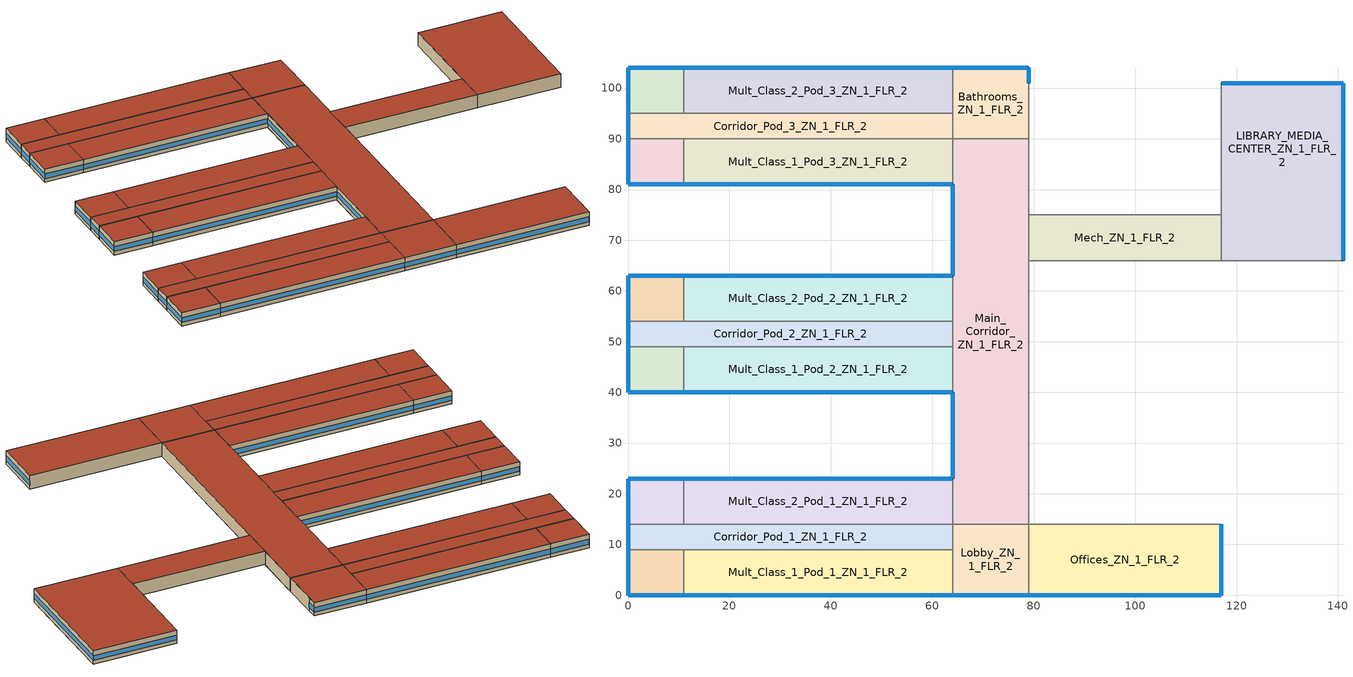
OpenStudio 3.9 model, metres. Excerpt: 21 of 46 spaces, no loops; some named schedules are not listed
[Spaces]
Bathrooms_ZN_1_FLR_2
 floor to Bathrooms_ZN_1_FLR_1: 79,104 79,90 64,90 64,104 z4
 wall outside: 79,101 79,104 64,104 z4:8
 wall to Auditorium_ZN_1_FLR_1: 79,90 79,101 z4:8
 wall to Mult_Class_2_Pod_3_ZN_1_FLR_2: 64,104 64,95 z4:8
 wall to Corridor_Pod_3_ZN_1_FLR_2: 64,95 64,90 z4:8
 wall to Main_Corridor_ZN_1_FLR_2: 64,90 79,90 z4:8
 window: 78.95,104 64.05,104 z5.1:6.51; 79,101.05 79,103.95 z5.1:6.55
 roof outside: 79,90 79,104 64,104 64,90 z8
Corner_Class_2_Pod_3_ZN_1_FLR_2
 floor to Corner_Class_2_Pod_3_ZN_1_FLR_1: 11,104 11,95 0,95 0,104 z4
 wall outside: 11,104 0,104 0,95 z4:8
 wall to Corridor_Pod_3_ZN_1_FLR_2: 0,95 11,95 z4:8
 wall to Mult_Class_2_Pod_3_ZN_1_FLR_2: 11,95 11,104 z4:8
 window: 0,103.95 0,95.05 z5.1:6.52; 10.95,104 0.05,104 z5.1:6.51
 roof outside: 11,95 11,104 0,104 0,95 z8
Corridor_Pod_1_ZN_1_FLR_2
 floor to Corridor_Pod_1_ZN_1_FLR_1: 64,14 64,9 0,9 0,14 z4
 wall outside: 0,14 0,9 z4:8
 wall to Corner_Class_1_Pod_1_ZN_1_FLR_2: 0,9 11,9 z4:8
 wall to Mult_Class_1_Pod_1_ZN_1_FLR_2: 11,9 64,9 z4:8
 wall to Corner_Class_2_Pod_1_ZN_1_FLR_2: 11,14 0,14 z4:8
 wall to Lobby_ZN_1_FLR_2: 64,9 64,14 z4:8
 wall to Mult_Class_2_Pod_1_ZN_1_FLR_2: 64,14 11,14 z4:8
 window: 0,13.95 0,9.05 z5.1:6.53
 roof outside: 64,9 64,14 0,14 0,9 z8
Corner_Class_1_Pod_3_ZN_1_FLR_2
 floor to Corner_Class_1_Pod_3_ZN_1_FLR_1: 11,90 11,81 0,81 0,90 z4
 wall outside: 0,90 0,81 11,81 z4:8
 wall to Mult_Class_1_Pod_3_ZN_1_FLR_2: 11,81 11,90 z4:8
 wall to Corridor_Pod_3_ZN_1_FLR_2: 11,90 0,90 z4:8
 window: 0.05,81 10.95,81 z5.1:6.51; 0,89.95 0,81.05 z5.1:6.52
 roof outside: 11,81 11,90 0,90 0,81 z8
Corner_Class_2_Pod_1_ZN_1_FLR_2
 floor to Corner_Class_2_Pod_1_ZN_1_FLR_1: 11,23 11,14 0,14 0,23 z4
 wall outside: 11,23 0,23 0,14 z4:8
 wall to Mult_Class_2_Pod_1_ZN_1_FLR_2: 11,14 11,23 z4:8
 window: 0,22.95 0,14.05 z5.1:6.52; 10.95,23 0.05,23 z5.1:6.51
 roof outside: 11,14 11,23 0,23 0,14 z8
Offices_ZN_1_FLR_2
 floor to Offices_ZN_1_FLR_1: 117,14 117,0 79,0 79,14 z4
 wall outside: 79,0 117,0 117,14 z4:8
 wall to Lobby_ZN_1_FLR_2: 79,14 79,0 z4:8
 wall to Gym_ZN_1_FLR_1: 117,14 79,14 z4:8
 window: 79.05,0 116.95,0 z5.1:6.5; 117,0.05 117,13.95 z5.1:6.51
 roof outside: 117,0 117,14 79,14 79,0 z8
Mult_Class_2_Pod_2_ZN_1_FLR_2
 floor to Mult_Class_2_Pod_2_ZN_1_FLR_1: 64,63 64,54 11,54 11,63 z4
 wall outside: 64,63 11,63 z4:8
 wall to Corridor_Pod_2_ZN_1_FLR_2: 11,54 64,54 z4:8
 wall to Main_Corridor_ZN_1_FLR_2: 64,54 64,63 z4:8
 wall to Corner_Class_2_Pod_2_ZN_1_FLR_2: 11,63 11,54 z4:8
 window: 63.95,63 11.05,63 z5.1:6.5
 roof outside: 64,54 64,63 11,63 11,54 z8
Mech_ZN_1_FLR_2
 floor to Mech_ZN_1_FLR_1: 117,75 117,66 79,66 79,75 z4
 wall to Gym_ZN_1_FLR_1: 79,66 117,66 z4:8
 wall to Main_Corridor_ZN_1_FLR_2: 79,75 79,66 z4:8
 wall to Auditorium_ZN_1_FLR_1: 117,75 79,75 z4:8
 wall to LIBRARY_MEDIA_CENTER_ZN_1_FLR_2: 117,66 117,75 z4:8
 roof outside: 117,66 117,75 79,75 79,66 z8
Corner_Class_1_Pod_1_ZN_1_FLR_2
 floor to Corner_Class_1_Pod_1_ZN_1_FLR_1: 11,9 11,0 0,0 0,9 z4
 wall outside: 0,9 0,0 11,0 z4:8
 wall to Mult_Class_1_Pod_1_ZN_1_FLR_2: 11,0 11,9 z4:8
 window: 0.05,0 10.95,0 z5.1:6.51; 0,8.95 0,0.05 z5.1:6.52
 roof outside: 11,0 11,9 0,9 0,0 z8
LIBRARY_MEDIA_CENTER_ZN_1_FLR_2
 floor to Kitchen_ZN_1_FLR_1: 141,75 141,66 117,66 117,75 z4
 floor to Cafeteria_ZN_1_FLR_1: 141,101 141,75 117,75 117,101 z4
 wall outside: 141,66 141,101 117,101 z4:8
 wall to Auditorium_ZN_1_FLR_1: 117,101 117,75 z4:8
 wall to Aux_Gym_ZN_1_FLR_1: 117,66 141,66 z4:8
 window: 141,66.05 141,100.95 z5.1:6.5; 140.95,101 117.05,101 z5.1:6.51
 roof outside: 141,66 141,101 117,101 117,66 z8
Corridor_Pod_3_ZN_1_FLR_2
 floor to Corridor_Pod_3_ZN_1_FLR_1: 64,95 64,90 0,90 0,95 z4
 wall outside: 0,95 0,90 z4:8
 wall to Mult_Class_2_Pod_3_ZN_1_FLR_2: 64,95 11,95 z4:8
 wall to Mult_Class_1_Pod_3_ZN_1_FLR_2: 11,90 64,90 z4:8
 window: 0,94.95 0,90.05 z5.1:6.53
 roof outside: 64,90 64,95 0,95 0,90 z8
Corner_Class_1_Pod_2_ZN_1_FLR_2
 floor to Corner_Class_1_Pod_2_ZN_1_FLR_1: 11,49 11,40 0,40 0,49 z4
 wall outside: 0,49 0,40 11,40 z4:8
 wall to Corridor_Pod_2_ZN_1_FLR_2: 11,49 0,49 z4:8
 wall to Mult_Class_1_Pod_2_ZN_1_FLR_2: 11,40 11,49 z4:8
 window: 0,48.95 0,40.05 z5.1:6.52; 0.05,40 10.95,40 z5.1:6.51
 roof outside: 11,40 11,49 0,49 0,40 z8
Corridor_Pod_2_ZN_1_FLR_2
 floor to Corridor_Pod_2_ZN_1_FLR_1: 64,54 64,49 0,49 0,54 z4
 wall outside: 0,54 0,49 z4:8
 wall to Mult_Class_1_Pod_2_ZN_1_FLR_2: 11,49 64,49 z4:8
 wall to Main_Corridor_ZN_1_FLR_2: 64,49 64,54 z4:8
 wall to Corner_Class_2_Pod_2_ZN_1_FLR_2: 11,54 0,54 z4:8
 window: 0,53.95 0,49.05 z5.1:6.53
 roof outside: 64,49 64,54 0,54 0,49 z8
Main_Corridor_ZN_1_FLR_2
 floor to Main_Corridor_ZN_1_FLR_1: 79,90 79,14 64,14 64,90 z4
 wall outside: 64,81 64,63 / 64,40 64,23 z4:8
 wall to Gym_ZN_1_FLR_1: 79,14 79,66 z4:8
 wall to Mult_Class_1_Pod_2_ZN_1_FLR_2: 64,49 64,40 z4:8
 wall to Auditorium_ZN_1_FLR_1: 79,75 79,90 z4:8
 wall to Mult_Class_2_Pod_1_ZN_1_FLR_2: 64,23 64,14 z4:8
 wall to Mult_Class_1_Pod_3_ZN_1_FLR_2: 64,90 64,81 z4:8
 wall to Lobby_ZN_1_FLR_2: 64,14 79,14 z4:8
 window: 64,39.95 64,23.05 / 64,80.95 64,63.05 z5.1:6.51
 roof outside: 79,14 79,90 64,90 64,14 z8
Mult_Class_2_Pod_1_ZN_1_FLR_2
 floor to Mult_Class_2_Pod_1_ZN_1_FLR_1: 64,23 64,14 11,14 11,23 z4
 wall outside: 64,23 11,23 z4:8
 window: 63.95,23 11.05,23 z5.1:6.5
 roof outside: 64,14 64,23 11,23 11,14 z8
Mult_Class_1_Pod_1_ZN_1_FLR_2
 floor to Mult_Class_1_Pod_1_ZN_1_FLR_1: 64,9 64,0 11,0 11,9 z4
 wall outside: 11,0 64,0 z4:8
 wall to Lobby_ZN_1_FLR_2: 64,0 64,9 z4:8
 window: 11.05,0 63.95,0 z5.1:6.5
 roof outside: 64,0 64,9 11,9 11,0 z8
Mult_Class_1_Pod_2_ZN_1_FLR_2
 floor to Mult_Class_1_Pod_2_ZN_1_FLR_1: 64,49 64,40 11,40 11,49 z4
 wall outside: 11,40 64,40 z4:8
 window: 11.05,40 63.95,40 z5.1:6.5
 roof outside: 64,40 64,49 11,49 11,40 z8
Mult_Class_1_Pod_3_ZN_1_FLR_2
 floor to Mult_Class_1_Pod_3_ZN_1_FLR_1: 64,90 64,81 11,81 11,90 z4
 wall outside: 11,81 64,81 z4:8
 window: 11.05,81 63.95,81 z5.1:6.5
 roof outside: 64,81 64,90 11,90 11,81 z8
Corner_Class_2_Pod_2_ZN_1_FLR_2
 floor to Corner_Class_2_Pod_2_ZN_1_FLR_1: 11,63 11,54 0,54 0,63 z4
 wall outside: 11,63 0,63 0,54 z4:8
 window: 0,62.95 0,54.05 z5.1:6.52; 10.95,63 0.05,63 z5.1:6.51
 roof outside: 11,54 11,63 0,63 0,54 z8
Mult_Class_2_Pod_3_ZN_1_FLR_2
 floor to Mult_Class_2_Pod_3_ZN_1_FLR_1: 64,104 64,95 11,95 11,104 z4
 wall outside: 64,104 11,104 z4:8
 window: 63.95,104 11.05,104 z5.1:6.5
 roof outside: 64,95 64,104 11,104 11,95 z8
Lobby_ZN_1_FLR_2
 floor to Lobby_ZN_1_FLR_1: 79,14 79,0 64,0 64,14 z4
 wall outside: 64,0 79,0 z4:8
 window: 64.05,0 78.95,0 z5.1:6.51
 roof outside: 79,0 79,14 64,14 64,0 z8
[Site]
New York-John F Kennedy Intl AP_NY_USA: Latitude {deg}=40.65; Longitude {deg}=-73.8; Time Zone {hr}=-5; Elevation {m}=5; Terrain=City
[Building]
-SecondarySchool-ASHRAE 169-2013-4A created: 2025-11-20 23:42:55 +0000: North Axis {deg}=0; Default Construction Set=90.1-2019 - SecSchl - ASHRAE 169-2013-4A; Standards Number of Stories=2; Standards Number of Above Ground Stories=2; Standards Building Type=SecondarySchool
[ClimateZones]
Climate Zone Institution Name 1=ASHRAE; Climate Zone Document Name 1=ANSI/ASHRAE Standard 169; Climate Zone Document Year 1=2006; Climate Zone Value 1=4A
[SizingPeriod:DesignDay] Barometric Pressure {Pa}=101241; Rain Indicator=No; Snow Indicator=No; Day of Month=21; Daylight Saving Time Indicator=No; Humidity Condition Type=Wetbulb; Dry-Bulb Temperature Range Modifier Type=DefaultMultipliers
Name | Maximum Dry-Bulb Temperature {C} | Daily Dry-Bulb Temperature Range {deltaC} | Wind Speed {m/s} | Wind Direction {deg} | Month | Day Type | Wetbulb or DewPoint at Maximum Dry-Bulb {C} | Solar Model Indicator | ASHRAE Clear Sky Optical Depth for Beam Irradiance | ASHRAE Clear Sky Optical Depth for Diffuse Irradiance | Sky Clearness
New.York-John.F.Kennedy.Intl.AP_NY_USA Ann Clg .4% Condns DB=>MWB | 32.1 | 7.4 | 5.6 | 230 | 7 | SummerDesignDay | 23.1 | ASHRAETau | 0.541 | 1.8
New.York-John.F.Kennedy.Intl.AP_NY_USA Ann Clg .4% Condns WB=>MDB | 29.1 | 7.4 | 5.6 | 230 | 7 | SummerDesignDay | 25 | ASHRAETau | 0.541 | 1.8
New.York-John.F.Kennedy.Intl.AP_NY_USA Ann Htg 99.6% Condns DB | -10.7 | 0 | 7.5 | 320 | 1 | WinterDesignDay | -10.7 | ASHRAEClearSky |  |  | 0
[Site:WaterMainsTemperature]
Calculation Method=Correlation; Annual Average Outdoor Air Temperature {C}=12.4667; Maximum Difference In Monthly Average Outdoor Air Temperatures {deltaC}=25.2
[Site:GroundTemperature:Shallow]
6, 2.1, 1.1, 2, 7.2, 13.1, 18.7, 22.7, 23.9, 22, 17.5, 11.7
[Site:GroundTemperature:Deep]
11.8, 9, 7.2, 6.7, 7.7, 10.1, 13, 15.9, 17.8, 18.2, 17.1, 14.8
[Site:GroundTemperature:FCfactorMethod]
January Ground Temperature {C}=14; February Ground Temperature {C}=7.3; March Ground Temperature {C}=3.3; April Ground Temperature {C}=1.2; May Ground Temperature {C}=-0.2; June Ground Temperature {C}=5.6; July Ground Temperature {C}=10.9; August Ground Temperature {C}=16.1; September Ground Temperature {C}=21.7; October Ground Temperature {C}=25; November Ground Temperature {C}=24.8; December Ground Temperature {C}=19.9
[Material:NoMass] Thermal Absorptance=0.9; Solar Absorptance=0.7
Name | Roughness | Thermal Resistance {m2-K/W} | Visible Absorptance
CP02 CARPET PAD | VeryRough | 0.21648 | 0.8
Typical Insulation R-14.97 | Smooth | 2.63723 | 0.7
Typical Carpet Pad | Smooth | 0.21648 | 0.8
Typical Insulation R-13.45 | Smooth | 2.368 | 0.7
Typical Insulation R-30.13 | Smooth | 5.30668 | 0.7
Typical Insulation R-1.85 | Smooth | 0.326262 | 0.7
Typical Insulation R-2.38 | Smooth | 0.418404 | 0.7
[Material]
Name | Roughness | Thickness {m} | Conductivity {W/m-K} | Density {kg/m3} | Specific Heat {J/kg-K} | Thermal Absorptance | Solar Absorptance | Visible Absorptance
100mm Normalweight concrete floor | MediumSmooth | 0.1016 | 2.31 | 2322 | 832
G01 13mm gypsum board | Smooth | 0.0127 | 0.16 | 800 | 1090 | 0.9 | 0.7 | 0.5
4 in. Normalweight Concrete Floor | MediumRough | 0.1016 | 2.31 | 2322 | 832 | 0.9 | 0.7 | 0.7
25mm Stucco | Smooth | 0.0254 | 0.72 | 1856 | 840 | 0.9 | 0.7 | 0.7
5/8 in. Gypsum Board | MediumSmooth | 0.0159 | 0.16 | 800 | 1090 | 0.9 | 0.7 | 0.7
Roof Membrane | VeryRough | 0.0095 | 0.16 | 1121.29 | 1460 | 0.9 | 0.7 | 0.7
Metal Roof Surface; F08 Metal surface | Smooth | 0.0008 | 45.28 | 7824 | 500 | 0.9 | 0.7 | 0.7
8 in. Normalweight Concrete Floor | MediumRough | 0.2032 | 2.31 | 2322 | 832 | 0.9 | 0.7 | 0.7
8 in. Concrete Block Basement Wall | MediumRough | 0.2032 | 1.326 | 1842 | 912 | 0.9 | 0.7 | 0.7
G05 25mm wood | MediumSmooth | 0.0254 | 0.15 | 608 | 1630 | 0.9 | 0.5 | 0.5
Std Wood 6inch | MediumSmooth | 0.15 | 0.12 | 540 | 1210 | 0.9 | 0.7 | 0.7
[DefaultConstructionSet]
90.1-2019 - SecSchl - ASHRAE 169-2013-4A: Default Exterior Surface Constructions=Default Surface Constructions 1; Default Interior Surface Constructions=Default Surface Constructions 2; Default Ground Contact Surface Constructions=Default Surface Constructions 3; Default Exterior SubSurface Constructions=Default Sub Surface Constructions 1; Default Interior SubSurface Constructions=Default Sub Surface Constructions 2; Interior Partition Construction=Typical Interior Partition
[DefaultSurfaceConstructions]
Name | Floor Construction | Wall Construction | Roof Ceiling Construction
Default Surface Constructions 1 | Typical Insulated Exterior Mass Floor R-17.54 | Typical Insulated Steel Framed Exterior Wall R-15.63 | Typical IEAD Roof R-31.25
Default Surface Constructions 2 | Typical Interior Floor | Typical Interior Wall | Typical Interior Ceiling
Default Surface Constructions 3 | Typical Insulated Carpeted 8in Slab Floor | Typical Insulated Basement Mass Wall
[Construction]
Typical Insulated Exterior Mass Floor R-17.54: Typical Insulation R-14.97, 4 in. Normalweight Concrete Floor, Typical Carpet Pad
Typical Insulated Steel Framed Exterior Wall R-15.63: 25mm Stucco, 5/8 in. Gypsum Board, Typical Insulation R-13.45, 5/8 in. Gypsum Board
Typical IEAD Roof R-31.25: Roof Membrane, Typical Insulation R-30.13, Metal Roof Surface
Typical Interior Floor: 100mm Normalweight concrete floor, CP02 CARPET PAD
Typical Interior Wall: G01 13mm gypsum board, G01 13mm gypsum board
Typical Interior Ceiling: CP02 CARPET PAD, 100mm Normalweight concrete floor
Typical Insulated Carpeted 8in Slab Floor: 8 in. Normalweight Concrete Floor, Typical Carpet Pad
Typical Insulated Basement Mass Wall: 8 in. Concrete Block Basement Wall
U 0.36 SHGC 0.36 Simple Glazing: U 0.36 SHGC 0.36 Simple Glazing
U 0.45 SHGC 0.33 Simple Glazing: U 0.45 SHGC 0.33 Simple Glazing
Typical Insulated Metal Door R-2.7: F08 Metal surface, Typical Insulation R-1.85
U 0.63 SHGC 0.33 Simple Glazing: U 0.63 SHGC 0.33 Simple Glazing
Typical Overhead Door R-3.23: Typical Insulation R-2.38
U 0.5 SHGC 0.4 Simple Glazing: U 0.5 SHGC 0.4 Simple Glazing
Typical Interior Window: Clear 3mm
Typical Interior Door; Typical Interior Partition: G05 25mm wood
InteriorFurnishings: Std Wood 6inch
[DefaultSubSurfaceConstructions]
Name | Fixed Window Construction | Operable Window Construction | Door Construction | Glass Door Construction | Overhead Door Construction | Skylight Construction | Tubular Daylight Dome Construction | Tubular Daylight Diffuser Construction
Default Sub Surface Constructions 1 | U 0.36 SHGC 0.36 Simple Glazing | U 0.45 SHGC 0.33 Simple Glazing | Typical Insulated Metal Door R-2.7 | U 0.63 SHGC 0.33 Simple Glazing | Typical Overhead Door R-3.23 | U 0.5 SHGC 0.4 Simple Glazing | Typical Interior Window | Typical Interior Window
Default Sub Surface Constructions 2 | Typical Interior Window | Typical Interior Window | Typical Interior Door
[WindowMaterial:SimpleGlazingSystem] Visible Transmittance=0.81
Name | U-Factor {W/m2-K} | Solar Heat Gain Coefficient
U 0.36 SHGC 0.36 Simple Glazing | 2.04417 | 0.36
U 0.45 SHGC 0.33 Simple Glazing | 2.55522 | 0.33
U 0.63 SHGC 0.33 Simple Glazing | 3.57731 | 0.33
U 0.5 SHGC 0.4 Simple Glazing | 2.83913 | 0.4
[WindowMaterial:Glazing]
Clear 3mm: Optical Data Type=SpectralAverage; Thickness {m}=0.003; Solar Transmittance at Normal Incidence=0.837; Front Side Solar Reflectance at Normal Incidence=0.075; Back Side Solar Reflectance at Normal Incidence=0.075; Visible Transmittance at Normal Incidence=0.898; Front Side Visible Reflectance at Normal Incidence=0.081; Back Side Visible Reflectance at Normal Incidence=0.081; Infrared Transmittance at Normal Incidence=0; Front Side Infrared Hemispherical Emissivity=0.84; Back Side Infrared Hemispherical Emissivity=0.84; Conductivity {W/m-K}=0.9; Dirt Correction Factor for Solar and Visible Transmittance=1; Solar Diffusing=No
[Space] Building Story=Building Story 2; Part of Total Floor Area=Yes
Name | Space Type | Thermal Zone
Bathrooms_ZN_1_FLR_2 | SecondarySchool Restroom | Bathrooms_ZN_1_FLR_2 ZN
Corner_Class_2_Pod_3_ZN_1_FLR_2 | SecondarySchool Classroom | Corner_Class_2_Pod_3_ZN_1_FLR_2 ZN
Corridor_Pod_1_ZN_1_FLR_2 | SecondarySchool Corridor | Corridor_Pod_1_ZN_1_FLR_2 ZN
LIBRARY_MEDIA_CENTER_ZN_1_FLR_2 | SecondarySchool Library | LIBRARY_MEDIA_CENTER_ZN_1_FLR_2 ZN
Mult_Class_1_Pod_3_ZN_1_FLR_2 | SecondarySchool ComputerRoom | Mult_Class_1_Pod_3_ZN_1_FLR_2 ZN
Corner_Class_1_Pod_3_ZN_1_FLR_2 | SecondarySchool Classroom | Corner_Class_1_Pod_3_ZN_1_FLR_2 ZN
Corner_Class_2_Pod_1_ZN_1_FLR_2 | SecondarySchool Classroom | Corner_Class_2_Pod_1_ZN_1_FLR_2 ZN
Offices_ZN_1_FLR_2 | SecondarySchool Office | Offices_ZN_1_FLR_2 ZN
Mult_Class_2_Pod_3_ZN_1_FLR_2 | SecondarySchool ComputerRoom | Mult_Class_2_Pod_3_ZN_1_FLR_2 ZN
Corridor_Pod_2_ZN_1_FLR_2 | SecondarySchool Corridor | Corridor_Pod_2_ZN_1_FLR_2 ZN
Mult_Class_2_Pod_2_ZN_1_FLR_2 | SecondarySchool Classroom | Mult_Class_2_Pod_2_ZN_1_FLR_2 ZN
Mech_ZN_1_FLR_2 | SecondarySchool Mechanical | Mech_ZN_1_FLR_2 ZN
Corner_Class_1_Pod_1_ZN_1_FLR_2 | SecondarySchool Classroom | Corner_Class_1_Pod_1_ZN_1_FLR_2 ZN
Corridor_Pod_3_ZN_1_FLR_2 | SecondarySchool Corridor | Corridor_Pod_3_ZN_1_FLR_2 ZN
Mult_Class_2_Pod_1_ZN_1_FLR_2 | SecondarySchool Classroom | Mult_Class_2_Pod_1_ZN_1_FLR_2 ZN
Corner_Class_1_Pod_2_ZN_1_FLR_2 | SecondarySchool Classroom | Corner_Class_1_Pod_2_ZN_1_FLR_2 ZN
Corner_Class_2_Pod_2_ZN_1_FLR_2 | SecondarySchool Classroom | Corner_Class_2_Pod_2_ZN_1_FLR_2 ZN
Mult_Class_1_Pod_1_ZN_1_FLR_2 | SecondarySchool Classroom | Mult_Class_1_Pod_1_ZN_1_FLR_2 ZN
Main_Corridor_ZN_1_FLR_2 | SecondarySchool Corridor | Main_Corridor_ZN_1_FLR_2 ZN
Lobby_ZN_1_FLR_2 | SecondarySchool Lobby | Lobby_ZN_1_FLR_2 ZN
Mult_Class_1_Pod_2_ZN_1_FLR_2 | SecondarySchool Classroom | Mult_Class_1_Pod_2_ZN_1_FLR_2 ZN
[BuildingStory]
Building Story 2: Nominal Z Coordinate {m}=4
[SpaceType] Standards Building Type=SecondarySchool
Name | Default Schedule Set | Design Specification Outdoor Air Object | Standards Space Type
SecondarySchool Office | SecondarySchool Office Schedule Set | SecondarySchool Office Ventilation | Office
SecondarySchool Lobby | SecondarySchool Lobby Schedule Set | SecondarySchool Lobby Ventilation | Lobby
SecondarySchool Mechanical | SecondarySchool Mechanical Schedule Set | SecondarySchool Mechanical Ventilation | Mechanical
SecondarySchool Restroom | SecondarySchool Restroom Schedule Set | SecondarySchool Restroom Ventilation | Restroom
SecondarySchool Library | SecondarySchool Library Schedule Set | SecondarySchool Library Ventilation | Library
SecondarySchool Corridor | SecondarySchool Corridor Schedule Set | SecondarySchool Corridor Ventilation | Corridor
SecondarySchool Classroom | SecondarySchool Classroom Schedule Set | SecondarySchool Classroom Ventilation | Classroom
SecondarySchool ComputerRoom | SecondarySchool ComputerRoom Schedule Set | SecondarySchool ComputerRoom Ventilation | ComputerRoom
[People:Definition] Number of People Calculation Method=People/Area; Fraction Radiant=0.3; Thermal Comfort Model Type 1=AdaptiveASH55
Name | People per Space Floor Area {person/m2}
SecondarySchool Classroom People Definition; SecondarySchool ComputerRoom People Definition | 0.376737
SecondarySchool Library People Definition | 0.107639
SecondarySchool Office People Definition | 0.0538196
[People] Work Efficiency Schedule=Work Efficiency Schedule; Clothing Insulation Schedule=Clothing Schedule; Air Velocity Schedule=Air Velocity Schedule; Multiplier=1
Name | People Definition | Space or SpaceType
SecondarySchool Classroom People | SecondarySchool Classroom People Definition | SecondarySchool Classroom
SecondarySchool ComputerRoom People | SecondarySchool ComputerRoom People Definition | SecondarySchool ComputerRoom
SecondarySchool Library People | SecondarySchool Library People Definition | SecondarySchool Library
SecondarySchool Office People | SecondarySchool Office People Definition | SecondarySchool Office
[Lights:Definition] Design Level Calculation Method=Watts/Area; Fraction Radiant=0.37; Fraction Visible=0.2; Return Air Fraction=0
Name | Watts per Space Floor Area {W/m2}
SecondarySchool Classroom Lights Definition; SecondarySchool ComputerRoom Lights Definition | 7.64238
SecondarySchool Corridor Lights Definition | 4.4132
SecondarySchool Library Lights Definition | 8.93405
SecondarySchool Lobby Lights Definition | 9.04168
SecondarySchool Mechanical Lights Definition | 4.62848
SecondarySchool Office Lights Definition | 7.96529
SecondarySchool Restroom Lights Definition | 6.78126
[ElectricEquipment:Definition] Design Level Calculation Method=Watts/Area; Fraction Latent=0; Fraction Radiant=0.5; Fraction Lost=0
Name | Watts per Space Floor Area {W/m2}
SecondarySchool Classroom Elec Equip Definition | 9.99967
SecondarySchool ComputerRoom Elec Equip Definition | 19.9993
SecondarySchool Corridor Elec Equip Definition; SecondarySchool Lobby Elec Equip Definition; SecondarySchool Mechanical Elec Equip Definition; SecondarySchool Restroom Elec Equip Definition | 3.98265
SecondarySchool Library Elec Equip Definition | 10.0104
SecondarySchool Office Elec Equip Definition | 10.7639
[ElectricEquipment]
Name | Electric Equipment Definition | Space or SpaceType
SecondarySchool Classroom Elec Equip | SecondarySchool Classroom Elec Equip Definition | SecondarySchool Classroom
SecondarySchool ComputerRoom Elec Equip | SecondarySchool ComputerRoom Elec Equip Definition | SecondarySchool ComputerRoom
SecondarySchool Corridor Elec Equip | SecondarySchool Corridor Elec Equip Definition | SecondarySchool Corridor
SecondarySchool Library Elec Equip | SecondarySchool Library Elec Equip Definition | SecondarySchool Library
SecondarySchool Lobby Elec Equip | SecondarySchool Lobby Elec Equip Definition | SecondarySchool Lobby
SecondarySchool Mechanical Elec Equip | SecondarySchool Mechanical Elec Equip Definition | SecondarySchool Mechanical
SecondarySchool Office Elec Equip | SecondarySchool Office Elec Equip Definition | SecondarySchool Office
SecondarySchool Restroom Elec Equip | SecondarySchool Restroom Elec Equip Definition | SecondarySchool Restroom
[DesignSpecification:OutdoorAir] Outdoor Air Method=Sum
Name | Outdoor Air Flow per Person {m3/s-person} | Outdoor Air Flow per Floor Area {m3/s-m2} | Outdoor Air Flow Rate Fraction Schedule
SecondarySchool Classroom Ventilation; SecondarySchool ComputerRoom Ventilation; SecondarySchool Library Ventilation | 0.00471947 | 0.0006096
SecondarySchool Corridor Ventilation; SecondarySchool Lobby Ventilation |  | 0.0003048
SecondarySchool Mechanical Ventilation |  | 0.0006096
SecondarySchool Office Ventilation | 0.00235974 | 0.0003048
SecondarySchool Restroom Ventilation | 0 | 0 | DesignDaysOnly
[DefaultScheduleSet] People Activity Level Schedule=SchoolSecondary ACTIVITY_SCH; Electric Equipment Schedule=SchoolSecondary BLDG_EQUIP_SCH_2013
Name | Number of People Schedule | Lighting Schedule
SecondarySchool Classroom Schedule Set | SchoolSecondary BLDG_OCC_SCH | SchoolSecondary BLDG_LIGHT_CLASSROOM_SCH_2013
SecondarySchool ComputerRoom Schedule Set | SchoolSecondary BLDG_OCC_SCH_Extend | SchoolSecondary BLDG_LIGHT_CLASSROOM_SCH_2013
SecondarySchool Corridor Schedule Set | SchoolSecondary BLDG_OCC_SCH | SchoolSecondary BLDG_LIGHT_CORRIDOR_SCH_2013
SecondarySchool Library Schedule Set | SchoolSecondary BLDG_OCC_SCH | SchoolSecondary BLDG_LIGHT_LIBRARY_SCH_2013
SecondarySchool Lobby Schedule Set | SchoolSecondary BLDG_OCC_SCH | SchoolSecondary BLDG_LIGHT_LOBBYFLR1_SCH_2013
SecondarySchool Mechanical Schedule Set | SchoolSecondary BLDG_OCC_SCH | SchoolSecondary BLDG_LIGHT_MECHANICAL_SCH_2013
SecondarySchool Office Schedule Set | SchoolSecondary BLDG_OCC_SCH_Offices | SchoolSecondary BLDG_LIGHT_OFFICE_SCH_2013
SecondarySchool Restroom Schedule Set | SchoolSecondary BLDG_OCC_SCH | SchoolSecondary BLDG_LIGHT_BATH_SCH_2013
[ThermostatSetpoint:DualSetpoint]
Name | Heating Setpoint Temperature Schedule | Cooling Setpoint Temperature Schedule
SecondarySchool Restroom Thermostat 2; SecondarySchool Mechanical Thermostat 2 | SchoolSecondary HTGSETP_SCH_Setback | SchoolSecondary CLGSETP_SCH_Setback
SecondarySchool Classroom Thermostat 2; SecondarySchool Classroom Thermostat 4; SecondarySchool Classroom Thermostat 6; SecondarySchool Classroom Thermostat 8; SecondarySchool Classroom Thermostat 10; SecondarySchool Classroom Thermostat 12; SecondarySchool Corridor Thermostat 2; SecondarySchool Corridor Thermostat 4; SecondarySchool Corridor Thermostat 6; SecondarySchool Library Thermostat 1; SecondarySchool Lobby Thermostat 2; SecondarySchool Corridor Thermostat 8; SecondarySchool Classroom Thermostat 14; SecondarySchool Classroom Thermostat 16; SecondarySchool ComputerRoom Thermostat 1; SecondarySchool Classroom Thermostat 19; SecondarySchool Classroom Thermostat 21; SecondarySchool ComputerRoom Thermostat 2 | SchoolSecondary HTGSETP_SCH_YES_OPTIMUM | SchoolSecondary CLGSETP_SCH_NO_SETBACK
SecondarySchool Office Thermostat 2 | SchoolSecondary HTGSETP_SCH_YES_OPTIMUM - occupant standby mode | SchoolSecondary CLGSETP_SCH_NO_SETBACK - occupant standby mode
[SpaceInfiltration:DesignFlowRate] Design Flow Rate Calculation Method=Flow/ExteriorArea; Flow per Exterior Surface Area {m3/s-m2}=0.000570329; Velocity Term Coefficient=0
Name | Space or SpaceType | Schedule | Constant Term Coefficient | Temperature Term Coefficient | Velocity Squared Term Coefficient
Mult_Class_1_Pod_1_ZN_1_FLR_2 HVAC On Infiltration | Mult_Class_1_Pod_1_ZN_1_FLR_2 | Infiltration HVAC On Schedule | 0.0725 | 0.0091 | 0.0893
Mult_Class_1_Pod_1_ZN_1_FLR_2 HVAC Off Infiltration | Mult_Class_1_Pod_1_ZN_1_FLR_2 | Infiltration HVAC Off Schedule | 0 | 0.0174 | 0.1016
Corner_Class_2_Pod_2_ZN_1_FLR_2 HVAC On Infiltration | Corner_Class_2_Pod_2_ZN_1_FLR_2 | Infiltration HVAC On Schedule | 0.0725 | 0.0091 | 0.0893
Corner_Class_2_Pod_2_ZN_1_FLR_2 HVAC Off Infiltration | Corner_Class_2_Pod_2_ZN_1_FLR_2 | Infiltration HVAC Off Schedule | 0 | 0.0174 | 0.1016
Corner_Class_1_Pod_2_ZN_1_FLR_2 HVAC On Infiltration | Corner_Class_1_Pod_2_ZN_1_FLR_2 | Infiltration HVAC On Schedule | 0.0725 | 0.0091 | 0.0893
Corner_Class_1_Pod_2_ZN_1_FLR_2 HVAC Off Infiltration | Corner_Class_1_Pod_2_ZN_1_FLR_2 | Infiltration HVAC Off Schedule | 0 | 0.0174 | 0.1016
Lobby_ZN_1_FLR_2 HVAC On Infiltration | Lobby_ZN_1_FLR_2 | Infiltration HVAC On Schedule | 0.0725 | 0.0091 | 0.0893
Lobby_ZN_1_FLR_2 HVAC Off Infiltration | Lobby_ZN_1_FLR_2 | Infiltration HVAC Off Schedule | 0 | 0.0174 | 0.1016
Mult_Class_2_Pod_2_ZN_1_FLR_2 HVAC On Infiltration | Mult_Class_2_Pod_2_ZN_1_FLR_2 | Infiltration HVAC On Schedule | 0.0725 | 0.0091 | 0.0893
Mult_Class_2_Pod_2_ZN_1_FLR_2 HVAC Off Infiltration | Mult_Class_2_Pod_2_ZN_1_FLR_2 | Infiltration HVAC Off Schedule | 0 | 0.0174 | 0.1016
Corner_Class_1_Pod_1_ZN_1_FLR_2 HVAC On Infiltration | Corner_Class_1_Pod_1_ZN_1_FLR_2 | Infiltration HVAC On Schedule | 0.0725 | 0.0091 | 0.0893
Corner_Class_1_Pod_1_ZN_1_FLR_2 HVAC Off Infiltration | Corner_Class_1_Pod_1_ZN_1_FLR_2 | Infiltration HVAC Off Schedule | 0 | 0.0174 | 0.1016
Mult_Class_1_Pod_3_ZN_1_FLR_2 HVAC On Infiltration | Mult_Class_1_Pod_3_ZN_1_FLR_2 | Infiltration HVAC On Schedule | 0.0725 | 0.0091 | 0.0893
Mult_Class_1_Pod_3_ZN_1_FLR_2 HVAC Off Infiltration | Mult_Class_1_Pod_3_ZN_1_FLR_2 | Infiltration HVAC Off Schedule | 0 | 0.0174 | 0.1016
Mult_Class_1_Pod_2_ZN_1_FLR_2 HVAC On Infiltration | Mult_Class_1_Pod_2_ZN_1_FLR_2 | Infiltration HVAC On Schedule | 0.0725 | 0.0091 | 0.0893
Mult_Class_1_Pod_2_ZN_1_FLR_2 HVAC Off Infiltration | Mult_Class_1_Pod_2_ZN_1_FLR_2 | Infiltration HVAC Off Schedule | 0 | 0.0174 | 0.1016
Corridor_Pod_1_ZN_1_FLR_2 HVAC On Infiltration | Corridor_Pod_1_ZN_1_FLR_2 | Infiltration HVAC On Schedule | 0.0725 | 0.0091 | 0.0893
Corridor_Pod_1_ZN_1_FLR_2 HVAC Off Infiltration | Corridor_Pod_1_ZN_1_FLR_2 | Infiltration HVAC Off Schedule | 0 | 0.0174 | 0.1016
Offices_ZN_1_FLR_2 HVAC On Infiltration | Offices_ZN_1_FLR_2 | Infiltration HVAC On Schedule | 0.0725 | 0.0091 | 0.0893
Offices_ZN_1_FLR_2 HVAC Off Infiltration | Offices_ZN_1_FLR_2 | Infiltration HVAC Off Schedule | 0 | 0.0174 | 0.1016
Corner_Class_2_Pod_1_ZN_1_FLR_2 HVAC On Infiltration | Corner_Class_2_Pod_1_ZN_1_FLR_2 | Infiltration HVAC On Schedule | 0.0725 | 0.0091 | 0.0893
Corner_Class_2_Pod_1_ZN_1_FLR_2 HVAC Off Infiltration | Corner_Class_2_Pod_1_ZN_1_FLR_2 | Infiltration HVAC Off Schedule | 0 | 0.0174 | 0.1016
Mult_Class_2_Pod_1_ZN_1_FLR_2 HVAC On Infiltration | Mult_Class_2_Pod_1_ZN_1_FLR_2 | Infiltration HVAC On Schedule | 0.0725 | 0.0091 | 0.0893
Mult_Class_2_Pod_1_ZN_1_FLR_2 HVAC Off Infiltration | Mult_Class_2_Pod_1_ZN_1_FLR_2 | Infiltration HVAC Off Schedule | 0 | 0.0174 | 0.1016
LIBRARY_MEDIA_CENTER_ZN_1_FLR_2 HVAC On Infiltration | LIBRARY_MEDIA_CENTER_ZN_1_FLR_2 | Infiltration HVAC On Schedule | 0.0725 | 0.0091 | 0.0893
LIBRARY_MEDIA_CENTER_ZN_1_FLR_2 HVAC Off Infiltration | LIBRARY_MEDIA_CENTER_ZN_1_FLR_2 | Infiltration HVAC Off Schedule | 0 | 0.0174 | 0.1016
Corner_Class_2_Pod_3_ZN_1_FLR_2 HVAC On Infiltration | Corner_Class_2_Pod_3_ZN_1_FLR_2 | Infiltration HVAC On Schedule | 0.0725 | 0.0091 | 0.0893
Corner_Class_2_Pod_3_ZN_1_FLR_2 HVAC Off Infiltration | Corner_Class_2_Pod_3_ZN_1_FLR_2 | Infiltration HVAC Off Schedule | 0 | 0.0174 | 0.1016
Corridor_Pod_3_ZN_1_FLR_2 HVAC On Infiltration | Corridor_Pod_3_ZN_1_FLR_2 | Infiltration HVAC On Schedule | 0.0725 | 0.0091 | 0.0893
Corridor_Pod_3_ZN_1_FLR_2 HVAC Off Infiltration | Corridor_Pod_3_ZN_1_FLR_2 | Infiltration HVAC Off Schedule | 0 | 0.0174 | 0.1016
Corridor_Pod_2_ZN_1_FLR_2 HVAC On Infiltration | Corridor_Pod_2_ZN_1_FLR_2 | Infiltration HVAC On Schedule | 0.0725 | 0.0091 | 0.0893
Corridor_Pod_2_ZN_1_FLR_2 HVAC Off Infiltration | Corridor_Pod_2_ZN_1_FLR_2 | Infiltration HVAC Off Schedule | 0 | 0.0174 | 0.1016
Bathrooms_ZN_1_FLR_2 HVAC On Infiltration | Bathrooms_ZN_1_FLR_2 | Infiltration HVAC On Schedule | 0.0725 | 0.0091 | 0.0893
Bathrooms_ZN_1_FLR_2 HVAC Off Infiltration | Bathrooms_ZN_1_FLR_2 | Infiltration HVAC Off Schedule | 0 | 0.0174 | 0.1016
Corner_Class_1_Pod_3_ZN_1_FLR_2 HVAC On Infiltration | Corner_Class_1_Pod_3_ZN_1_FLR_2 | Infiltration HVAC On Schedule | 0.0725 | 0.0091 | 0.0893
Corner_Class_1_Pod_3_ZN_1_FLR_2 HVAC Off Infiltration | Corner_Class_1_Pod_3_ZN_1_FLR_2 | Infiltration HVAC Off Schedule | 0 | 0.0174 | 0.1016
Main_Corridor_ZN_1_FLR_2 HVAC On Infiltration | Main_Corridor_ZN_1_FLR_2 | Infiltration HVAC On Schedule | 0.0725 | 0.0091 | 0.0893
Main_Corridor_ZN_1_FLR_2 HVAC Off Infiltration | Main_Corridor_ZN_1_FLR_2 | Infiltration HVAC Off Schedule | 0 | 0.0174 | 0.1016
Mult_Class_2_Pod_3_ZN_1_FLR_2 HVAC On Infiltration | Mult_Class_2_Pod_3_ZN_1_FLR_2 | Infiltration HVAC On Schedule | 0.0725 | 0.0091 | 0.0893
Mult_Class_2_Pod_3_ZN_1_FLR_2 HVAC Off Infiltration | Mult_Class_2_Pod_3_ZN_1_FLR_2 | Infiltration HVAC Off Schedule | 0 | 0.0174 | 0.1016
Mech_ZN_1_FLR_2 HVAC On Infiltration | Mech_ZN_1_FLR_2 | Infiltration HVAC On Schedule | 0.0725 | 0.0091 | 0.0893
Mech_ZN_1_FLR_2 HVAC Off Infiltration | Mech_ZN_1_FLR_2 | Infiltration HVAC Off Schedule | 0 | 0.0174 | 0.1016
[ThermalZone] Use Ideal Air Loads=No
Name | Primary Daylighting Control | Fraction of Zone Controlled by Primary Daylighting Control | Secondary Daylighting Control | Fraction of Zone Controlled by Secondary Daylighting Control | Thermostat
Bathrooms_ZN_1_FLR_2 ZN | Bathrooms_ZN_1_FLR_2 Daylt Sensor 1 | 0.2 | Bathrooms_ZN_1_FLR_2 Daylt Sensor 2 | 0.158 | SecondarySchool Restroom Thermostat 2
Corner_Class_1_Pod_1_ZN_1_FLR_2 ZN | Corner_Class_1_Pod_1_ZN_1_FLR_2 Daylt Sensor 1 | 0.444 | Corner_Class_1_Pod_1_ZN_1_FLR_2 Daylt Sensor 2 | 0.316 | SecondarySchool Classroom Thermostat 2
Corner_Class_1_Pod_2_ZN_1_FLR_2 ZN | Corner_Class_1_Pod_2_ZN_1_FLR_2 Daylt Sensor 1 | 0.444 | Corner_Class_1_Pod_2_ZN_1_FLR_2 Daylt Sensor 2 | 0.316 | SecondarySchool Classroom Thermostat 4
Corner_Class_1_Pod_3_ZN_1_FLR_2 ZN | Corner_Class_1_Pod_3_ZN_1_FLR_2 Daylt Sensor 1 | 0.444 | Corner_Class_1_Pod_3_ZN_1_FLR_2 Daylt Sensor 2 | 0.316 | SecondarySchool Classroom Thermostat 6
Corner_Class_2_Pod_1_ZN_1_FLR_2 ZN | Corner_Class_2_Pod_1_ZN_1_FLR_2 Daylt Sensor 1 | 0.444 | Corner_Class_2_Pod_1_ZN_1_FLR_2 Daylt Sensor 2 | 0.316 | SecondarySchool Classroom Thermostat 8
Corner_Class_2_Pod_2_ZN_1_FLR_2 ZN | Corner_Class_2_Pod_2_ZN_1_FLR_2 Daylt Sensor 1 | 0.444 | Corner_Class_2_Pod_2_ZN_1_FLR_2 Daylt Sensor 2 | 0.316 | SecondarySchool Classroom Thermostat 10
Corner_Class_2_Pod_3_ZN_1_FLR_2 ZN | Corner_Class_2_Pod_3_ZN_1_FLR_2 Daylt Sensor 1 | 0.444 | Corner_Class_2_Pod_3_ZN_1_FLR_2 Daylt Sensor 2 | 0.316 | SecondarySchool Classroom Thermostat 12
Corridor_Pod_1_ZN_1_FLR_2 ZN |  |  |  |  | SecondarySchool Corridor Thermostat 2
Corridor_Pod_2_ZN_1_FLR_2 ZN |  |  |  |  | SecondarySchool Corridor Thermostat 4
Corridor_Pod_3_ZN_1_FLR_2 ZN |  |  |  |  | SecondarySchool Corridor Thermostat 6
LIBRARY_MEDIA_CENTER_ZN_1_FLR_2 ZN | LIBRARY_MEDIA_CENTER_ZN_1_FLR_2 Daylt Sensor 1 | 0.168 | LIBRARY_MEDIA_CENTER_ZN_1_FLR_2 Daylt Sensor 2 | 0.153 | SecondarySchool Library Thermostat 1
Lobby_ZN_1_FLR_2 ZN | Lobby_ZN_1_FLR_2 Daylt Sensor 1 | 0.179 | Lobby_ZN_1_FLR_2 Daylt Sensor 2 | 0.179 | SecondarySchool Lobby Thermostat 2
Main_Corridor_ZN_1_FLR_2 ZN | Main_Corridor_ZN_1_FLR_2 Daylt Sensor 1 | 0.088 | Main_Corridor_ZN_1_FLR_2 Daylt Sensor 2 | 0.088 | SecondarySchool Corridor Thermostat 8
Mech_ZN_1_FLR_2 ZN |  |  |  |  | SecondarySchool Mechanical Thermostat 2
Mult_Class_1_Pod_1_ZN_1_FLR_2 ZN | Mult_Class_1_Pod_1_ZN_1_FLR_2 Daylt Sensor 1 | 0.278 | Mult_Class_1_Pod_1_ZN_1_FLR_2 Daylt Sensor 2 | 0.278 | SecondarySchool Classroom Thermostat 14
Mult_Class_1_Pod_2_ZN_1_FLR_2 ZN | Mult_Class_1_Pod_2_ZN_1_FLR_2 Daylt Sensor 1 | 0.278 | Mult_Class_1_Pod_2_ZN_1_FLR_2 Daylt Sensor 2 | 0.278 | SecondarySchool Classroom Thermostat 16
Mult_Class_1_Pod_3_ZN_1_FLR_2 ZN | Mult_Class_1_Pod_3_ZN_1_FLR_2 Daylt Sensor 1 | 0.278 | Mult_Class_1_Pod_3_ZN_1_FLR_2 Daylt Sensor 2 | 0.278 | SecondarySchool ComputerRoom Thermostat 1
Mult_Class_2_Pod_1_ZN_1_FLR_2 ZN | Mult_Class_2_Pod_1_ZN_1_FLR_2 Daylt Sensor 1 | 0.278 | Mult_Class_2_Pod_1_ZN_1_FLR_2 Daylt Sensor 2 | 0.278 | SecondarySchool Classroom Thermostat 19
Mult_Class_2_Pod_2_ZN_1_FLR_2 ZN | Mult_Class_2_Pod_2_ZN_1_FLR_2 Daylt Sensor 1 | 0.278 | Mult_Class_2_Pod_2_ZN_1_FLR_2 Daylt Sensor 2 | 0.278 | SecondarySchool Classroom Thermostat 21
Mult_Class_2_Pod_3_ZN_1_FLR_2 ZN | Mult_Class_2_Pod_3_ZN_1_FLR_2 Daylt Sensor 1 | 0.278 | Mult_Class_2_Pod_3_ZN_1_FLR_2 Daylt Sensor 2 | 0.278 | SecondarySchool ComputerRoom Thermostat 2
Offices_ZN_1_FLR_2 ZN | Offices_ZN_1_FLR_2 Daylt Sensor 1 | 0.233 | Offices_ZN_1_FLR_2 Daylt Sensor 2 | 0.209 | SecondarySchool Office Thermostat 2
[EnergyManagementSystem:Sensor] Output Variable or Output Meter=Space Lights Electricity Rate
Name | Output Variable or Output Meter Index Key
ems_Bathrooms_ZN_1_FLR_2_LSr | Bathrooms_ZN_1_FLR_2
ems_Corner_Class_1_Pod_1_ZN_1_FLR_2_LSr | Corner_Class_1_Pod_1_ZN_1_FLR_2
ems_Corner_Class_1_Pod_2_ZN_1_FLR_2_LSr | Corner_Class_1_Pod_2_ZN_1_FLR_2
ems_Corner_Class_1_Pod_3_ZN_1_FLR_2_LSr | Corner_Class_1_Pod_3_ZN_1_FLR_2
ems_Corner_Class_2_Pod_1_ZN_1_FLR_2_LSr | Corner_Class_2_Pod_1_ZN_1_FLR_2
ems_Corner_Class_2_Pod_2_ZN_1_FLR_2_LSr | Corner_Class_2_Pod_2_ZN_1_FLR_2
ems_Corner_Class_2_Pod_3_ZN_1_FLR_2_LSr | Corner_Class_2_Pod_3_ZN_1_FLR_2
ems_Corridor_Pod_1_ZN_1_FLR_2_LSr | Corridor_Pod_1_ZN_1_FLR_2
ems_Corridor_Pod_2_ZN_1_FLR_2_LSr | Corridor_Pod_2_ZN_1_FLR_2
ems_Corridor_Pod_3_ZN_1_FLR_2_LSr | Corridor_Pod_3_ZN_1_FLR_2
ems_LIBRARY_MEDIA_CENTER_ZN_1_FLR_2_LSr | LIBRARY_MEDIA_CENTER_ZN_1_FLR_2
ems_Lobby_ZN_1_FLR_2_LSr | Lobby_ZN_1_FLR_2
ems_Main_Corridor_ZN_1_FLR_2_LSr | Main_Corridor_ZN_1_FLR_2
ems_Mech_ZN_1_FLR_2_LSr | Mech_ZN_1_FLR_2
ems_Mult_Class_1_Pod_1_ZN_1_FLR_2_LSr | Mult_Class_1_Pod_1_ZN_1_FLR_2
ems_Mult_Class_1_Pod_2_ZN_1_FLR_2_LSr | Mult_Class_1_Pod_2_ZN_1_FLR_2
ems_Mult_Class_1_Pod_3_ZN_1_FLR_2_LSr | Mult_Class_1_Pod_3_ZN_1_FLR_2
ems_Mult_Class_2_Pod_1_ZN_1_FLR_2_LSr | Mult_Class_2_Pod_1_ZN_1_FLR_2
ems_Mult_Class_2_Pod_2_ZN_1_FLR_2_LSr | Mult_Class_2_Pod_2_ZN_1_FLR_2
ems_Mult_Class_2_Pod_3_ZN_1_FLR_2_LSr | Mult_Class_2_Pod_3_ZN_1_FLR_2
ems_Offices_ZN_1_FLR_2_LSr | Offices_ZN_1_FLR_2
[InternalMass:Definition]
Internal Mass Definition 1: Construction=InteriorFurnishings; Design Level Calculation Method=SurfaceArea/Area; Surface Area per Space Floor Area=2
[InternalMass] Internal Mass Definition=Internal Mass Definition 1; Multiplier=1
Name | Space or SpaceType
Mult_Class_1_Pod_1_ZN_1_FLR_2 Mass | Mult_Class_1_Pod_1_ZN_1_FLR_2
Corner_Class_2_Pod_2_ZN_1_FLR_2 Mass | Corner_Class_2_Pod_2_ZN_1_FLR_2
Corner_Class_1_Pod_2_ZN_1_FLR_2 Mass | Corner_Class_1_Pod_2_ZN_1_FLR_2
Lobby_ZN_1_FLR_2 Mass | Lobby_ZN_1_FLR_2
Mult_Class_2_Pod_2_ZN_1_FLR_2 Mass | Mult_Class_2_Pod_2_ZN_1_FLR_2
Corner_Class_1_Pod_1_ZN_1_FLR_2 Mass | Corner_Class_1_Pod_1_ZN_1_FLR_2
Mult_Class_1_Pod_3_ZN_1_FLR_2 Mass | Mult_Class_1_Pod_3_ZN_1_FLR_2
Mult_Class_1_Pod_2_ZN_1_FLR_2 Mass | Mult_Class_1_Pod_2_ZN_1_FLR_2
Corridor_Pod_1_ZN_1_FLR_2 Mass | Corridor_Pod_1_ZN_1_FLR_2
Offices_ZN_1_FLR_2 Mass | Offices_ZN_1_FLR_2
Corner_Class_2_Pod_1_ZN_1_FLR_2 Mass | Corner_Class_2_Pod_1_ZN_1_FLR_2
Mult_Class_2_Pod_1_ZN_1_FLR_2 Mass | Mult_Class_2_Pod_1_ZN_1_FLR_2
LIBRARY_MEDIA_CENTER_ZN_1_FLR_2 Mass | LIBRARY_MEDIA_CENTER_ZN_1_FLR_2
Corner_Class_2_Pod_3_ZN_1_FLR_2 Mass | Corner_Class_2_Pod_3_ZN_1_FLR_2
Corridor_Pod_3_ZN_1_FLR_2 Mass | Corridor_Pod_3_ZN_1_FLR_2
Corridor_Pod_2_ZN_1_FLR_2 Mass | Corridor_Pod_2_ZN_1_FLR_2
Bathrooms_ZN_1_FLR_2 Mass | Bathrooms_ZN_1_FLR_2
Corner_Class_1_Pod_3_ZN_1_FLR_2 Mass | Corner_Class_1_Pod_3_ZN_1_FLR_2
Main_Corridor_ZN_1_FLR_2 Mass | Main_Corridor_ZN_1_FLR_2
Mult_Class_2_Pod_3_ZN_1_FLR_2 Mass | Mult_Class_2_Pod_3_ZN_1_FLR_2
Mech_ZN_1_FLR_2 Mass | Mech_ZN_1_FLR_2
[Exterior:Lights:Definition]
Name | Design Level {W}
Occ Sensing Exterior Lights Def | 5960.35
NonDimming Exterior Lights Def | 441.8
[Exterior:Lights] Control Option=AstronomicalClock
Name | Exterior Lights Definition | Schedule
Occ Sensing Exterior Lights Def | Occ Sensing Exterior Lights Def | SchoolSecondary Exterior_lighting_schedule_b_2016
NonDimming Exterior Lights Def | NonDimming Exterior Lights Def | SchoolSecondary Exterior_lighting_schedule_a
[Lights] Fraction Replaceable=1
Name | Lights Definition | Space or SpaceType
Bathrooms_ZN_1_FLR_2-SecondarySchool Restroom Lights | SecondarySchool Restroom Lights Definition | Bathrooms_ZN_1_FLR_2
Corner_Class_1_Pod_1_ZN_1_FLR_2-SecondarySchool Classroom Lights | SecondarySchool Classroom Lights Definition | Corner_Class_1_Pod_1_ZN_1_FLR_2
Corner_Class_1_Pod_2_ZN_1_FLR_2-SecondarySchool Classroom Lights | SecondarySchool Classroom Lights Definition | Corner_Class_1_Pod_2_ZN_1_FLR_2
Corner_Class_1_Pod_3_ZN_1_FLR_2-SecondarySchool Classroom Lights | SecondarySchool Classroom Lights Definition | Corner_Class_1_Pod_3_ZN_1_FLR_2
Corner_Class_2_Pod_1_ZN_1_FLR_2-SecondarySchool Classroom Lights | SecondarySchool Classroom Lights Definition | Corner_Class_2_Pod_1_ZN_1_FLR_2
Corner_Class_2_Pod_2_ZN_1_FLR_2-SecondarySchool Classroom Lights | SecondarySchool Classroom Lights Definition | Corner_Class_2_Pod_2_ZN_1_FLR_2
Corner_Class_2_Pod_3_ZN_1_FLR_2-SecondarySchool Classroom Lights | SecondarySchool Classroom Lights Definition | Corner_Class_2_Pod_3_ZN_1_FLR_2
Corridor_Pod_1_ZN_1_FLR_2-SecondarySchool Corridor Lights | SecondarySchool Corridor Lights Definition | Corridor_Pod_1_ZN_1_FLR_2
Corridor_Pod_2_ZN_1_FLR_2-SecondarySchool Corridor Lights | SecondarySchool Corridor Lights Definition | Corridor_Pod_2_ZN_1_FLR_2
Corridor_Pod_3_ZN_1_FLR_2-SecondarySchool Corridor Lights | SecondarySchool Corridor Lights Definition | Corridor_Pod_3_ZN_1_FLR_2
LIBRARY_MEDIA_CENTER_ZN_1_FLR_2-SecondarySchool Library Lights | SecondarySchool Library Lights Definition | LIBRARY_MEDIA_CENTER_ZN_1_FLR_2
Lobby_ZN_1_FLR_2-SecondarySchool Lobby Lights | SecondarySchool Lobby Lights Definition | Lobby_ZN_1_FLR_2
Main_Corridor_ZN_1_FLR_2-SecondarySchool Corridor Lights | SecondarySchool Corridor Lights Definition | Main_Corridor_ZN_1_FLR_2
Mech_ZN_1_FLR_2-SecondarySchool Mechanical Lights | SecondarySchool Mechanical Lights Definition | Mech_ZN_1_FLR_2
Mult_Class_1_Pod_1_ZN_1_FLR_2-SecondarySchool Classroom Lights | SecondarySchool Classroom Lights Definition | Mult_Class_1_Pod_1_ZN_1_FLR_2
Mult_Class_1_Pod_2_ZN_1_FLR_2-SecondarySchool Classroom Lights | SecondarySchool Classroom Lights Definition | Mult_Class_1_Pod_2_ZN_1_FLR_2
Mult_Class_1_Pod_3_ZN_1_FLR_2-SecondarySchool ComputerRoom Lights | SecondarySchool ComputerRoom Lights Definition | Mult_Class_1_Pod_3_ZN_1_FLR_2
Mult_Class_2_Pod_1_ZN_1_FLR_2-SecondarySchool Classroom Lights | SecondarySchool Classroom Lights Definition | Mult_Class_2_Pod_1_ZN_1_FLR_2
Mult_Class_2_Pod_2_ZN_1_FLR_2-SecondarySchool Classroom Lights | SecondarySchool Classroom Lights Definition | Mult_Class_2_Pod_2_ZN_1_FLR_2
Mult_Class_2_Pod_3_ZN_1_FLR_2-SecondarySchool ComputerRoom Lights | SecondarySchool ComputerRoom Lights Definition | Mult_Class_2_Pod_3_ZN_1_FLR_2
Offices_ZN_1_FLR_2-SecondarySchool Office Lights | SecondarySchool Office Lights Definition | Offices_ZN_1_FLR_2
[Daylighting:Control] Position Z-Coordinate {m}=0.762; Minimum Input Power Fraction for Continuous Dimming Control=0.2; Minimum Light Output Fraction for Continuous Dimming Control=0.2; Probability Lighting will be Reset When Needed in Manual Stepped Control=1; Maximum Allowable Discomfort Glare Index=22
Name | Space | Position X-Coordinate {m} | Position Y-Coordinate {m} | Illuminance Setpoint {lux}
Bathrooms_ZN_1_FLR_2 Daylt Sensor 1 | Bathrooms_ZN_1_FLR_2 | 13.3181 | 12.5 | 375
Bathrooms_ZN_1_FLR_2 Daylt Sensor 2 | Bathrooms_ZN_1_FLR_2 | 11.6108 | 12.5 | 375
Corner_Class_1_Pod_1_ZN_1_FLR_2 Daylt Sensor 1 | Corner_Class_1_Pod_1_ZN_1_FLR_2 | 5.5 | 1.65848 | 215
Corner_Class_1_Pod_1_ZN_1_FLR_2 Daylt Sensor 2 | Corner_Class_1_Pod_1_ZN_1_FLR_2 | 5.5 | 3.34208 | 215
Corner_Class_1_Pod_2_ZN_1_FLR_2 Daylt Sensor 1 | Corner_Class_1_Pod_2_ZN_1_FLR_2 | 5.5 | 1.65848 | 215
Corner_Class_1_Pod_2_ZN_1_FLR_2 Daylt Sensor 2 | Corner_Class_1_Pod_2_ZN_1_FLR_2 | 5.5 | 3.34208 | 215
Corner_Class_1_Pod_3_ZN_1_FLR_2 Daylt Sensor 1 | Corner_Class_1_Pod_3_ZN_1_FLR_2 | 5.5 | 1.65848 | 215
Corner_Class_1_Pod_3_ZN_1_FLR_2 Daylt Sensor 2 | Corner_Class_1_Pod_3_ZN_1_FLR_2 | 5.5 | 3.34208 | 215
Corner_Class_2_Pod_1_ZN_1_FLR_2 Daylt Sensor 1 | Corner_Class_2_Pod_1_ZN_1_FLR_2 | 1.66037 | 4.5 | 215
Corner_Class_2_Pod_1_ZN_1_FLR_2 Daylt Sensor 2 | Corner_Class_2_Pod_1_ZN_1_FLR_2 | 3.3459 | 4.5 | 215
Corner_Class_2_Pod_2_ZN_1_FLR_2 Daylt Sensor 1 | Corner_Class_2_Pod_2_ZN_1_FLR_2 | 1.66037 | 4.5 | 215
Corner_Class_2_Pod_2_ZN_1_FLR_2 Daylt Sensor 2 | Corner_Class_2_Pod_2_ZN_1_FLR_2 | 3.3459 | 4.5 | 215
Corner_Class_2_Pod_3_ZN_1_FLR_2 Daylt Sensor 1 | Corner_Class_2_Pod_3_ZN_1_FLR_2 | 1.66037 | 4.5 | 215
Corner_Class_2_Pod_3_ZN_1_FLR_2 Daylt Sensor 2 | Corner_Class_2_Pod_3_ZN_1_FLR_2 | 3.3459 | 4.5 | 215
LIBRARY_MEDIA_CENTER_ZN_1_FLR_2 Daylt Sensor 1 | LIBRARY_MEDIA_CENTER_ZN_1_FLR_2 | 22.3473 | 17.5 | 538
LIBRARY_MEDIA_CENTER_ZN_1_FLR_2 Daylt Sensor 2 | LIBRARY_MEDIA_CENTER_ZN_1_FLR_2 | 20.6696 | 17.5 | 538
Lobby_ZN_1_FLR_2 Daylt Sensor 1 | Lobby_ZN_1_FLR_2 | 7.5 | 1.65619 | 269
Lobby_ZN_1_FLR_2 Daylt Sensor 2 | Lobby_ZN_1_FLR_2 | 7.5 | 3.33748 | 269
Main_Corridor_ZN_1_FLR_2 Daylt Sensor 1 | Main_Corridor_ZN_1_FLR_2 | 1.65547 | 17.5 | 375
Main_Corridor_ZN_1_FLR_2 Daylt Sensor 2 | Main_Corridor_ZN_1_FLR_2 | 3.33603 | 17.5 | 375
Mult_Class_1_Pod_1_ZN_1_FLR_2 Daylt Sensor 1 | Mult_Class_1_Pod_1_ZN_1_FLR_2 | 26.5 | 1.65176 | 215
Mult_Class_1_Pod_1_ZN_1_FLR_2 Daylt Sensor 2 | Mult_Class_1_Pod_1_ZN_1_FLR_2 | 26.5 | 3.32854 | 215
Mult_Class_1_Pod_2_ZN_1_FLR_2 Daylt Sensor 1 | Mult_Class_1_Pod_2_ZN_1_FLR_2 | 26.5 | 1.65176 | 215
Mult_Class_1_Pod_2_ZN_1_FLR_2 Daylt Sensor 2 | Mult_Class_1_Pod_2_ZN_1_FLR_2 | 26.5 | 3.32854 | 215
Mult_Class_1_Pod_3_ZN_1_FLR_2 Daylt Sensor 1 | Mult_Class_1_Pod_3_ZN_1_FLR_2 | 26.5 | 1.65176 | 377
Mult_Class_1_Pod_3_ZN_1_FLR_2 Daylt Sensor 2 | Mult_Class_1_Pod_3_ZN_1_FLR_2 | 26.5 | 3.32854 | 377
Mult_Class_2_Pod_1_ZN_1_FLR_2 Daylt Sensor 1 | Mult_Class_2_Pod_1_ZN_1_FLR_2 | 26.5 | 7.34824 | 215
Mult_Class_2_Pod_1_ZN_1_FLR_2 Daylt Sensor 2 | Mult_Class_2_Pod_1_ZN_1_FLR_2 | 26.5 | 5.67146 | 215
Mult_Class_2_Pod_2_ZN_1_FLR_2 Daylt Sensor 1 | Mult_Class_2_Pod_2_ZN_1_FLR_2 | 26.5 | 7.34824 | 215
Mult_Class_2_Pod_2_ZN_1_FLR_2 Daylt Sensor 2 | Mult_Class_2_Pod_2_ZN_1_FLR_2 | 26.5 | 5.67146 | 215
Mult_Class_2_Pod_3_ZN_1_FLR_2 Daylt Sensor 1 | Mult_Class_2_Pod_3_ZN_1_FLR_2 | 26.5 | 7.34824 | 377
Mult_Class_2_Pod_3_ZN_1_FLR_2 Daylt Sensor 2 | Mult_Class_2_Pod_3_ZN_1_FLR_2 | 26.5 | 5.67146 | 377
Offices_ZN_1_FLR_2 Daylt Sensor 1 | Offices_ZN_1_FLR_2 | 19 | 1.65245 | 323
Offices_ZN_1_FLR_2 Daylt Sensor 2 | Offices_ZN_1_FLR_2 | 19 | 3.32993 | 323
[Schedule:Ruleset]
Name | Default Day Schedule | Summer Design Day Schedule | Winter Design Day Schedule
SchoolSecondary BLDG_OCC_SCH_Extend | SchoolSecondary BLDG_OCC_SCH_Extend Default | SchoolSecondary BLDG_OCC_SCH_Extend Summer Design Day | SchoolSecondary BLDG_OCC_SCH_Extend Winter Design Day
SchoolSecondary BLDG_LIGHT_LIBRARY_SCH_2013 | SchoolSecondary BLDG_LIGHT_LIBRARY_SCH_2013 Default | SchoolSecondary BLDG_LIGHT_LIBRARY_SCH_2013 Summer Design Day | SchoolSecondary BLDG_LIGHT_LIBRARY_SCH_2013 Winter Design Day
[Schedule:Day]
SchoolSecondary HTGSETP_SCH_Setback Default; SchoolSecondary HTGSETP_SCH_Setback Summer Design Day; SchoolSecondary HTGSETP_SCH_YES_OPTIMUM Summer Design Day 1: No, 24, 0, 15.6
SchoolSecondary HTGSETP_SCH_Setback Winter Design Day; SchoolSecondary HTGSETP_SCH_YES_OPTIMUM Winter Design Day 1: No, 24, 0, 21
SchoolSecondary CLGSETP_SCH_Setback Default; SchoolSecondary CLGSETP_SCH_Setback Winter Design Day; SchoolSecondary CLGSETP_SCH_NO_SETBACK Winter Design Day 1: No, 24, 0, 29.44
SchoolSecondary CLGSETP_SCH_Setback Summer Design Day; SchoolSecondary CLGSETP_SCH_NO_SETBACK Summer Design Day 1: No, 24, 0, 24
SchoolSecondary HTGSETP_SCH_YES_OPTIMUM Default 1: No, 12, 0, 15.6, 13, 0, 15.0444, 24, 0, 15.6
SchoolSecondary CLGSETP_SCH_NO_SETBACK Default 1: No, 12, 0, 24, 13, 0, 24.5556, 24, 0, 24
[Schedule:Rule] Rule Order=0; Apply Monday=Yes; Apply Tuesday=Yes; Apply Wednesday=Yes; Apply Thursday=Yes; Apply Friday=Yes; Date Specification Type=DateRange; Start Month=1; Start Day=1; End Month=12; End Day=31
Name | Schedule Ruleset | Day Schedule
Schedule Rule 80 | SchoolSecondary HTGSETP_SCH_Setback | SchoolSecondary HTGSETP_SCH_Setback Default|SmrDsn|Wkdy Day
Schedule Rule 81 | SchoolSecondary CLGSETP_SCH_Setback | SchoolSecondary CLGSETP_SCH_Setback Default|WntrDsn|Wkdy Day
Schedule Rule 97 | SchoolSecondary HTGSETP_SCH_YES_OPTIMUM - occupant standby mode | SchoolSecondary HTGSETP_SCH_YES_OPTIMUM Wkdy Day 1
